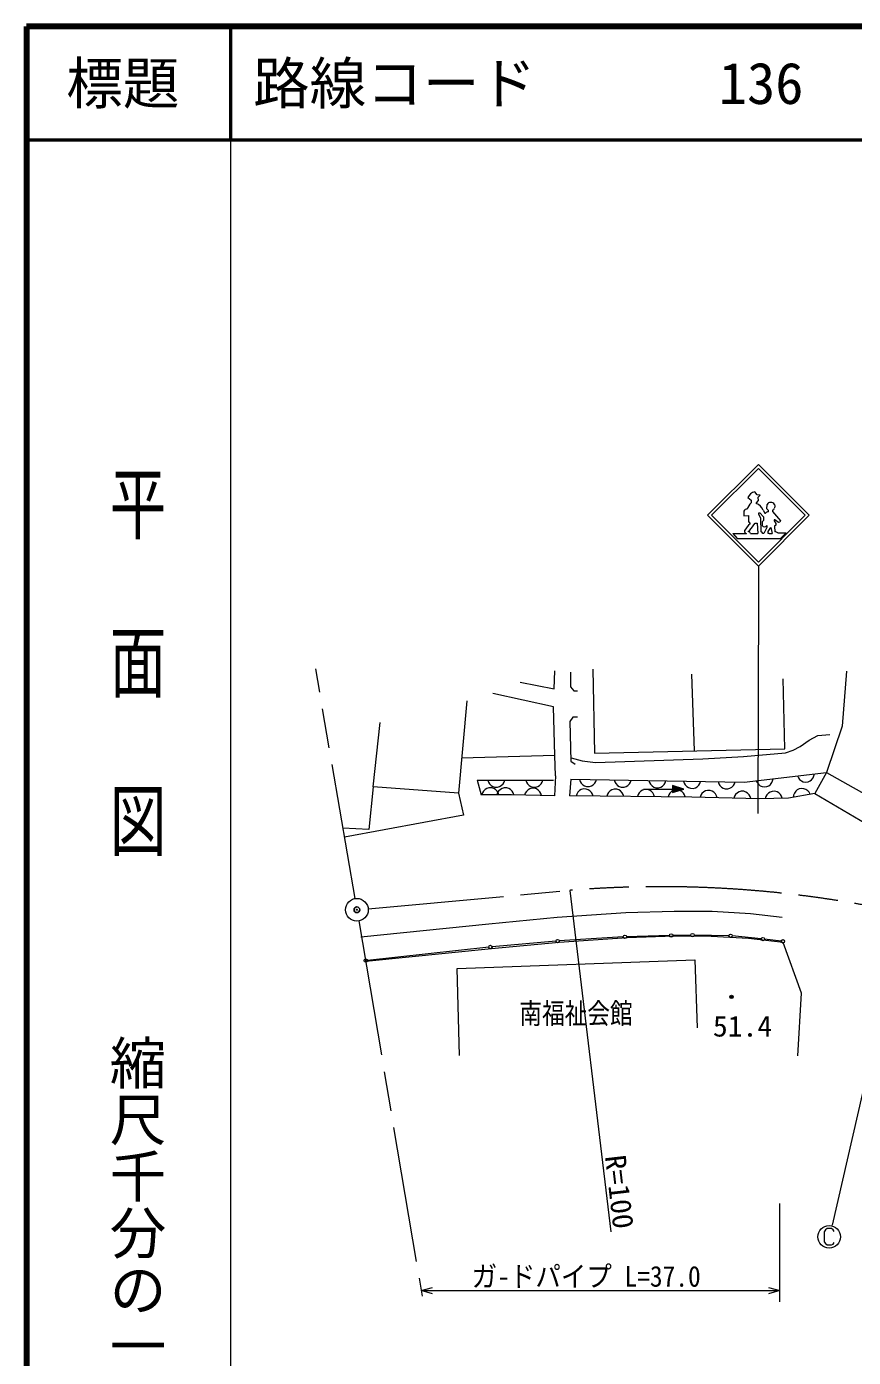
# Model space of a CAD drawing. Units: millimetres, scale not verified. Extents: x 40000 to 680000, y 20000 to 380000.
# Drawn here: x 40000 to 113034, y 262491 to 380000 of the extents above; entities that cross this region are included whole.
import ezdxf
from ezdxf.enums import TextEntityAlignment as Align

# ---------------------------------------------------------------- set-up
doc = ezdxf.new("R2010")
doc.units = ezdxf.units.MM
doc.header["$LTSCALE"] = 1000
doc.header["$PDMODE"] = 32
doc.header["$PDSIZE"] = 500
doc.linetypes.add('CHAIN', pattern=[18.5, 12, -1.5, 3.5, -1.5])
for name, color, linetype, lineweight in [('M-BGD', 7, 'Continuous', 13), ('M-BGD-EXST', 7, 'Continuous', 13), ('M-BMK', 2, 'CHAIN', 13), ('M-BMK-SRVR', 3, 'Continuous', 13), ('M-STR-HTXT', 7, 'Continuous', 13), ('M-STR-STRC', 7, 'Continuous', 13), ('M-TTL', 2, 'Continuous', 140), ('M-TTL-BAND', 7, 'Continuous', 13), ('M-TTL-LINE', 7, 'Continuous', 50)]:
    doc.layers.add(name, color=color, linetype=linetype, lineweight=lineweight)
for name, color, linetype in [('M-BGD-HTXT', 7, 'Continuous'), ('M-OTRS', 6, 'Continuous'), ('M-TTL-TXT', 7, 'Continuous')]:
    doc.layers.add(name, color=color, linetype=linetype)
doc.styles.add('@ＭＳ ゴシック', font='')
doc.styles.add('ＭＳ ゴシック', font='')
doc.styles.get('@ＭＳ ゴシック').set_extended_font_data('@MS Gothic')
doc.styles.get('ＭＳ ゴシック').set_extended_font_data('MS Gothic')

msp = doc.modelspace()

# ---------------------------------------------------------------- linework, layer by layer
at = {"layer": 'M-BGD'}
for p, q in [((90006, 323255), (90176, 315845)), ((83603, 322124), (86601, 321530)), ((86601, 321530), (86657, 323114)), ((88043, 323001), (88043, 321700)), ((99003, 316053), (98775, 322831)), ((106977, 316241), (106836, 322407)), ((112430, 323087), (112030, 318242)), ((86544, 319946), (81170, 321106)), ((88043, 321700), (88326, 321360)), ((88326, 321360), (88666, 321360)), ((78879, 320455), (78144, 312309)), ((86657, 315647), (86544, 319946)), ((70620, 312875), (71242, 318560)), ((88241, 319013), (87987, 318645)), ((87987, 318645), (88072, 315138)), ((88666, 319013), (88241, 319013)), ((112030, 318242), (110662, 314141)), ((90176, 315845), (106977, 316241)), ((86657, 315647), (78423, 315398)), ((86714, 313837), (86657, 315647)), ((88072, 315138), (88468, 314883)), ((86714, 313837), (86643, 312081)), ((103372, 313289), (110662, 314141)), ((108095, 313841), (108175, 313670)), ((109474, 313670), (109546, 313830)), ((109546, 313830), (109585, 314016)), ((110662, 314141), (109639, 312297)), ((110662, 314141), (115997, 311128)), ((70620, 312875), (70224, 309113)), ((78144, 312309), (70620, 312875)), ((79801, 313473), (86532, 313460)), ((79801, 313473), (80147, 312169)), ((80511, 312646), (80359, 312497)), ((80661, 312734), (80511, 312646)), ((80842, 312793), (80661, 312734)), ((80734, 313471), (80793, 313291)), ((80793, 313291), (80883, 313141)), ((81082, 312790), (80842, 312793)), ((80883, 313141), (81033, 312991)), ((81033, 312991), (81183, 312900)), ((81261, 312729), (81082, 312790)), ((81183, 312900), (81362, 312840)), ((81411, 312637), (81261, 312729)), ((81362, 312840), (81602, 312840)), ((81559, 312486), (81411, 312637)), ((81602, 312840), (81783, 312899)), ((81848, 312634), (81698, 312484)), ((81783, 312899), (81933, 312989)), ((81998, 312724), (81848, 312634)), ((81933, 312989), (82083, 313139)), ((82178, 312784), (81998, 312724)), ((82083, 313139), (82173, 313288)), ((82173, 313288), (82234, 313468)), ((82418, 312784), (82178, 312784)), ((82598, 312724), (82418, 312784)), ((82748, 312634), (82598, 312724)), ((82898, 312485), (82748, 312634)), ((84099, 313465), (84159, 313284)), ((84297, 312606), (84144, 312459)), ((84159, 313284), (84249, 313134)), ((84249, 313134), (84399, 312984)), ((84448, 312693), (84297, 312606)), ((84399, 312984), (84548, 312894)), ((84629, 312750), (84448, 312693)), ((84548, 312894), (84728, 312833)), ((84869, 312745), (84629, 312750)), ((84728, 312833), (84968, 312833)), ((85048, 312682), (84869, 312745)), ((84968, 312833), (85148, 312892)), ((85196, 312589), (85048, 312682)), ((85148, 312892), (85298, 312982)), ((85343, 312436), (85196, 312589)), ((85298, 312982), (85449, 313132)), ((85449, 313132), (85539, 313282)), ((85539, 313282), (85599, 313462)), ((88073, 313550), (87944, 312063)), ((88073, 313550), (103372, 313289)), ((89001, 312624), (88851, 312535)), ((88853, 313536), (88910, 313355)), ((88910, 313355), (88997, 313204)), ((88997, 313204), (89144, 313051)), ((89182, 312682), (89001, 312624)), ((89144, 313051), (89293, 312959)), ((89422, 312680), (89182, 312682)), ((89293, 312959), (89472, 312896)), ((89601, 312619), (89422, 312680)), ((89472, 312896), (89712, 312892)), ((89751, 312528), (89601, 312619)), ((89712, 312892), (89893, 312948)), ((89893, 312948), (90044, 313036)), ((90044, 313036), (90197, 313183)), ((90197, 313183), (90289, 313332)), ((90289, 313332), (90352, 313511)), ((91706, 312600), (91555, 312512)), ((91887, 312659), (91706, 312600)), ((92127, 312657), (91887, 312659)), ((91913, 313484), (91970, 313303)), ((91970, 313303), (92057, 313152)), ((92057, 313152), (92204, 312999)), ((92306, 312595), (92127, 312657)), ((92204, 312999), (92353, 312907)), ((92455, 312504), (92306, 312595)), ((92353, 312907), (92532, 312844)), ((92532, 312844), (92772, 312839)), ((92772, 312839), (92953, 312896)), ((92953, 312896), (93104, 312984)), ((93104, 312984), (93257, 313131)), ((93257, 313131), (93349, 313280)), ((93349, 313280), (93412, 313459)), ((94411, 312577), (94260, 312488)), ((94592, 312635), (94411, 312577)), ((94489, 312680), (98064, 312680)), ((94832, 312633), (94592, 312635)), ((95011, 312572), (94832, 312633)), ((94973, 313432), (95030, 313251)), ((95030, 313251), (95117, 313100)), ((95117, 313100), (95264, 312947)), ((95264, 312947), (95413, 312855)), ((95413, 312855), (95592, 312792)), ((95592, 312792), (95832, 312787)), ((95832, 312787), (96013, 312844)), ((96013, 312844), (96164, 312932)), ((96164, 312932), (96317, 313079)), ((96317, 313079), (96409, 313228)), ((96409, 313228), (96472, 313407)), ((98064, 312680), (97064, 313000)), ((97064, 313000), (97064, 312360)), ((97064, 312360), (98064, 312680)), ((97944, 312680), (97104, 312940)), ((97104, 312940), (97104, 312420)), ((97104, 312420), (97944, 312680)), ((97296, 312612), (97116, 312553)), ((97824, 312680), (97144, 312880)), ((97144, 312880), (97144, 312480)), ((97144, 312480), (97824, 312680)), ((97704, 312680), (97184, 312820)), ((97184, 312820), (97184, 312540)), ((97184, 312540), (97704, 312680)), ((97584, 312680), (97224, 312760)), ((97224, 312760), (97224, 312600)), ((97224, 312600), (97584, 312680)), ((97424, 312680), (97264, 312700)), ((97264, 312700), (97264, 312660)), ((97264, 312660), (97424, 312680)), ((97536, 312610), (97296, 312612)), ((97716, 312548), (97536, 312610)), ((98033, 313380), (98089, 313199)), ((98089, 313199), (98177, 313048)), ((98177, 313048), (98324, 312895)), ((98324, 312895), (98473, 312803)), ((98473, 312803), (98652, 312739)), ((98652, 312739), (98892, 312735)), ((98892, 312735), (99073, 312792)), ((99073, 312792), (99224, 312880)), ((99224, 312880), (99377, 313027)), ((99377, 313027), (99469, 313176)), ((99469, 313176), (99532, 313355)), ((101093, 313328), (101149, 313147)), ((101149, 313147), (101237, 312996)), ((101237, 312996), (101384, 312843)), ((101384, 312843), (101533, 312750)), ((101533, 312750), (101712, 312687)), ((101712, 312687), (101952, 312683)), ((101952, 312683), (102133, 312740)), ((102133, 312740), (102284, 312828)), ((102284, 312828), (102437, 312975)), ((102437, 312975), (102529, 313124)), ((102529, 313124), (102592, 313303)), ((104450, 313415), (104530, 313243)), ((104530, 313243), (104637, 313105)), ((104637, 313105), (104804, 312973)), ((104804, 312973), (104963, 312901)), ((104963, 312901), (105149, 312863)), ((105149, 312863), (105387, 312891)), ((105387, 312891), (105559, 312971)), ((105559, 312971), (105698, 313078)), ((105698, 313078), (105829, 313244)), ((105829, 313244), (105901, 313404)), ((105901, 313404), (105940, 313589)), ((108072, 312595), (107940, 312480)), ((108238, 312686), (108072, 312595)), ((108175, 313670), (108282, 313531)), ((108474, 312728), (108238, 312686)), ((108282, 313531), (108448, 313399)), ((108448, 313399), (108608, 313327)), ((108662, 312701), (108474, 312728)), ((108608, 313327), (108794, 313289)), ((108826, 312639), (108662, 312701)), ((108794, 313289), (109032, 313317)), ((109000, 312518), (108826, 312639)), ((109032, 313317), (109204, 313397)), ((109204, 313397), (109342, 313504)), ((109342, 313504), (109474, 313670)), ((78144, 312309), (78596, 310358)), ((81765, 312154), (80147, 312169)), ((80268, 312348), (80206, 312169)), ((80359, 312497), (80268, 312348)), ((81608, 312334), (81548, 312154)), ((81648, 312335), (81559, 312486)), ((81698, 312484), (81608, 312334)), ((81706, 312154), (81648, 312335)), ((82831, 312154), (81765, 312154)), ((86643, 312081), (82831, 312154)), ((82988, 312335), (82898, 312485)), ((83048, 312155), (82988, 312335)), ((84051, 312311), (83987, 312132)), ((84144, 312459), (84051, 312311)), ((85431, 312284), (85343, 312436)), ((85487, 312103), (85431, 312284)), ((98763, 311969), (87944, 312063)), ((88608, 312237), (88546, 312058)), ((88699, 312387), (88608, 312237)), ((88851, 312535), (88699, 312387)), ((89899, 312376), (89751, 312528)), ((89988, 312225), (89899, 312376)), ((90046, 312045), (89988, 312225)), ((91313, 312214), (91251, 312034)), ((91404, 312363), (91313, 312214)), ((91555, 312512), (91404, 312363)), ((92604, 312353), (92455, 312504)), ((92693, 312202), (92604, 312353)), ((92751, 312021), (92693, 312202)), ((94018, 312190), (93956, 312011)), ((94109, 312340), (94018, 312190)), ((94260, 312488), (94109, 312340)), ((95160, 312480), (95011, 312572)), ((95309, 312329), (95160, 312480)), ((95398, 312178), (95309, 312329)), ((95456, 311998), (95398, 312178)), ((96723, 312167), (96661, 311987)), ((96814, 312316), (96723, 312167)), ((96965, 312465), (96814, 312316)), ((97116, 312553), (96965, 312465)), ((97865, 312457), (97716, 312548)), ((98014, 312306), (97865, 312457)), ((98102, 312155), (98014, 312306)), ((98161, 311974), (98102, 312155)), ((104707, 311809), (98763, 311969)), ((99564, 312128), (99500, 311949)), ((99659, 312275), (99564, 312128)), ((99812, 312421), (99659, 312275)), ((99965, 312507), (99812, 312421)), ((100146, 312562), (99965, 312507)), ((100386, 312556), (100146, 312562)), ((100565, 312491), (100386, 312556)), ((100712, 312397), (100565, 312491)), ((100858, 312243), (100712, 312397)), ((100944, 312090), (100858, 312243)), ((100999, 311909), (100944, 312090)), ((102537, 312047), (102472, 311869)), ((102631, 312195), (102537, 312047)), ((102785, 312341), (102631, 312195)), ((102937, 312427), (102785, 312341)), ((103118, 312482), (102937, 312427)), ((103358, 312475), (103118, 312482)), ((103537, 312411), (103358, 312475)), ((103684, 312317), (103537, 312411)), ((103830, 312163), (103684, 312317)), ((103916, 312010), (103830, 312163)), ((103971, 311829), (103916, 312010)), ((107296, 311876), (104707, 311809)), ((105307, 312005), (105252, 311823)), ((105393, 312157), (105307, 312005)), ((105539, 312311), (105393, 312157)), ((105687, 312405), (105539, 312311)), ((105865, 312469), (105687, 312405)), ((106105, 312476), (105865, 312469)), ((106287, 312420), (106105, 312476)), ((106439, 312334), (106287, 312420)), ((106593, 312188), (106439, 312334)), ((106687, 312041), (106593, 312188)), ((106752, 311862), (106687, 312041)), ((109639, 312297), (107296, 311876)), ((107757, 312142), (107730, 311954)), ((107819, 312306), (107757, 312142)), ((107940, 312480), (107819, 312306)), ((109115, 312386), (109000, 312518)), ((109206, 312219), (109115, 312386)), ((109639, 312297), (115833, 308631)), ((78596, 310358), (68081, 308435)), ((70224, 309113), (67946, 309228)), ((86855, 301330), (80842, 300758)), ((92927, 301737), (86855, 301330)), ((97203, 301874), (92927, 301737)), ((100550, 301855), (97203, 301874)), ((103959, 301662), (100550, 301855)), ((106739, 301345), (103959, 301662)), ((80842, 300758), (69534, 299604)), ((96786, 299738), (93005, 299629)), ((97232, 299674), (93036, 299540)), ((98673, 299773), (97086, 299745)), ((100481, 299655), (97232, 299674)), ((102034, 299727), (98973, 299773)), ((103772, 299469), (100481, 299655)), ((104891, 299440), (102333, 299709)), ((81058, 298568), (69951, 297435)), ((80823, 298711), (70104, 297542)), ((87033, 299137), (81058, 298568)), ((86756, 299241), (81121, 298741)), ((93036, 299540), (87033, 299137)), ((92705, 299616), (87055, 299264)), ((106842, 299119), (103772, 299469)), ((106658, 299248), (105189, 299408)), ((108449, 294653), (106842, 299119)), ((78037, 296829), (99013, 297608)), ((99013, 297608), (99244, 291605)), ((78243, 289150), (78037, 296829)), ((108117, 289111), (108449, 294653))]:
    msp.add_line(p, q, dxfattribs=at)
msp.add_lwpolyline([(88111, 315421), (89085, 315179), (90263, 315026), (99747, 315337), (103333, 315549), (107036, 315873), (107721, 316097), (108333, 316432), (109127, 317005), (109890, 317401), (110965, 317485)], dxfattribs=at)
for centre, radius in [((92855, 299625), 150), ((96936, 299743), 150), ((98823, 299776), 150), ((102184, 299725), 150), ((80972, 298728), 150), ((86905, 299254), 150), ((105040, 299425), 150), ((106807, 299231), 150), ((69955, 297526), 150), ((102268, 294319), 150), ((102268, 294319), 90), ((102268, 294319), 30)]:
    msp.add_circle(centre, radius, dxfattribs=at)
at = {"layer": 'M-BGD-EXST'}
for p, q in [((116435, 297198), (111147, 274173)), ((110729, 273861), (110569, 273741)), ((111089, 273861), (110729, 273861)), ((111249, 273741), (111089, 273861)), ((110569, 273741), (110449, 273581)), ((110449, 273581), (110449, 272701)), ((110449, 272701), (110569, 272541)), ((111329, 273621), (111249, 273741)), ((110569, 272541), (110729, 272421)), ((110729, 272421), (111089, 272421)), ((111089, 272421), (111249, 272501)), ((111249, 272501), (111329, 272621))]:
    msp.add_line(p, q, dxfattribs=at)
msp.add_circle((110889, 273141), 1000, dxfattribs=at)
at = {"layer": 'M-BMK'}
for p, q in [((69009, 303003), (65541, 323300)), ((70174, 302108), (87977, 303728)), ((69344, 301031), (74931, 267904))]:
    msp.add_line(p, q, dxfattribs=at)
msp.add_arc((96030, 204053), 100000, 73.28067, 94.61905, dxfattribs=at)
at = {"layer": 'M-BMK-SRVR'}
for radius in [1000, 40]:
    msp.add_circle((69178, 302017), radius, dxfattribs=at)
at = {"layer": 'M-OTRS'}
msp.add_point((69178, 302017), dxfattribs=at)
at = {"layer": 'M-STR-HTXT'}
for p, q in [((87977, 303728), (91604, 273580)), ((106536, 267385), (106536, 276092)), ((74850, 268385), (75850, 268665)), ((75850, 268105), (74850, 268385)), ((74850, 268385), (106536, 268385)), ((105536, 268665), (106536, 268385)), ((106536, 268385), (105536, 268105))]:
    msp.add_line(p, q, dxfattribs=at)
at = {"layer": 'M-STR-STRC'}
for p, q in [((100137, 336847), (104637, 341347)), ((100490, 336847), (104637, 340994)), ((109137, 336847), (104637, 341347)), ((108783, 336847), (104637, 340994)), ((104532, 338648), (104324, 338919)), ((104809, 338625), (104532, 338648)), ((104809, 338625), (104606, 338434)), ((104606, 338434), (104617, 338151)), ((103712, 338423), (103995, 338192)), ((103995, 338192), (103989, 337950)), ((104617, 338151), (104450, 337961)), ((104450, 337961), (104450, 337897)), ((105062, 337303), (105200, 337049)), ((105397, 337407), (105408, 337799)), ((105524, 337262), (105397, 337407)), ((105524, 337158), (105524, 337268)), ((105876, 337291), (105876, 337170)), ((106054, 337793), (106101, 337661)), ((106101, 337661), (106078, 337493)), ((100137, 336847), (104637, 332347)), ((100490, 336847), (104637, 332700)), ((103360, 337223), (103360, 336807)), ((103360, 336807), (103764, 336824)), ((103764, 336824), (103758, 336270)), ((103758, 336293), (103920, 336103)), ((104236, 335998), (104358, 336143)), ((104358, 336143), (104519, 336148)), ((104519, 336148), (104580, 335228)), ((104637, 332700), (108783, 336847)), ((104637, 332347), (109137, 336847)), ((104676, 336938), (104679, 337060)), ((104868, 336551), (104676, 336938)), ((104679, 337060), (104765, 337063)), ((104765, 337063), (105087, 336717)), ((104883, 335384), (104868, 336551)), ((105081, 336389), (104966, 336282)), ((104966, 336282), (104972, 335946)), ((105087, 336717), (105081, 336389)), ((105200, 337049), (105270, 337049)), ((105876, 337170), (106591, 336356)), ((106097, 336457), (106021, 336454)), ((106021, 336454), (106021, 336347)), ((106021, 336347), (106192, 336114)), ((106431, 336200), (106097, 336457)), ((106192, 336114), (106192, 335969)), ((106541, 336244), (106431, 336200)), ((106591, 336356), (106541, 336244)), ((102382, 335228), (103588, 335228)), ((102382, 335228), (102776, 334788)), ((103949, 335228), (104580, 335228)), ((105119, 335242), (105039, 335245)), ((105400, 335771), (105119, 335242)), ((105382, 335940), (105400, 335771)), ((105515, 335423), (105752, 335783)), ((105518, 335254), (105515, 335423)), ((105595, 335250), (105518, 335254)), ((105595, 335250), (105854, 335250)), ((105752, 335783), (105854, 335250)), ((106192, 335969), (106074, 335895)), ((106074, 335895), (106106, 335375)), ((106372, 335295), (107083, 335295)), ((107083, 335295), (106609, 334788)), ((102776, 334788), (106609, 334788)), ((104637, 332347), (104637, 330347)), ((104637, 330347), (104603, 310520))]:
    msp.add_line(p, q, dxfattribs=at)
for centre, radius, start, end in [((104502, 338075), 863, 101.90988, 156.19638), ((103635, 337083), 308, 86.28867, 152.95883), ((105269, 336804), 1718, 138.17703, 160.06934), ((104037, 336860), 1117, 23.37044, 68.2743), ((105702, 337650), 330, 83.95474, 153.12521), ((105776, 337679), 301, 22.24618, 97.37057), ((105767, 337601), 329, 289.23067, 340.76932), ((106537, 333313), 3825, 133.17172, 145.08347), ((105501, 336877), 288, 85.52393, 143.36401), ((103675, 335488), 275, 177.01245, 251.54617), ((103690, 335145), 271, 17.68098, 76.93959), ((102196, 337185), 2360, 311.23071, 329.82436), ((104859, 335187), 190, 17.79602, 81.73126), ((105179, 336102), 260, 217.04729, 321.30403), ((106140, 335005), 372, 51.35522, 95.23462)]:
    msp.add_arc(centre, radius, start, end, dxfattribs=at)
at = {"layer": 'M-TTL'}
for p, q in [((40000, 380000), (40000, 20000)), ((680000, 380000), (40000, 380000))]:
    msp.add_line(p, q, dxfattribs=at)
at = {"layer": 'M-TTL-BAND'}
msp.add_line((58000, 370000), (58000, 20000), dxfattribs=at)
at = {"layer": 'M-TTL-LINE'}
for p, q in [((58000, 380000), (58000, 370000)), ((40000, 370000), (680000, 370000))]:
    msp.add_line(p, q, dxfattribs=at)

# ---------------------------------------------------------------- texts
at = {"layer": 'M-BGD', "style": 'ＭＳ ゴシック', "width": 1.05}
msp.add_text('51.4', height=1833, dxfattribs=at).set_placement((100624, 290269), align=Align.BOTTOM_LEFT)
at = {"layer": 'M-BGD-HTXT', "style": 'ＭＳ ゴシック', "width": 0.8}
msp.add_text('南福祉会館', height=1833, dxfattribs=at).set_placement((83528, 291400), align=Align.BOTTOM_LEFT)
at = {"layer": 'M-STR-HTXT', "style": 'ＭＳ ゴシック', "width": 1.05}
msp.add_text('R=100', height=1833, rotation=276.6, dxfattribs=at).set_placement((90539, 280194), align=Align.BOTTOM_LEFT)
at = {"layer": 'M-STR-HTXT', "style": 'ＭＳ ゴシック', "width": 0.9}
msp.add_text('ガ-ドパイプ L=37.0', height=1833, dxfattribs=at).set_placement((79319, 268182), align=Align.BOTTOM_LEFT)
at = {"layer": 'M-TTL-BAND', "style": '@ＭＳ ゴシック', "width": 1.4}
msp.add_text('平  面  図', height=3666, rotation=270, dxfattribs=at).set_placement((49777, 306475), align=Align.MIDDLE_RIGHT)
at = {"layer": 'M-TTL-BAND', "style": '@ＭＳ ゴシック'}
msp.add_text('縮尺千分の一', height=3666, rotation=270, dxfattribs=at).set_placement((49777, 261030), align=Align.MIDDLE_RIGHT)
at = {"layer": 'M-TTL-TXT', "style": 'ＭＳ ゴシック'}
msp.add_text('標題', height=3666, dxfattribs=at).set_placement((48500, 375000), align=Align.MIDDLE_CENTER)
for s, p in [('路線コード', (60000, 375000)), ('136', (101142, 375000))]:
    msp.add_text(s, height=3666, dxfattribs=at).set_placement(p, align=Align.MIDDLE_LEFT)

doc.saveas('drawing.dxf')
